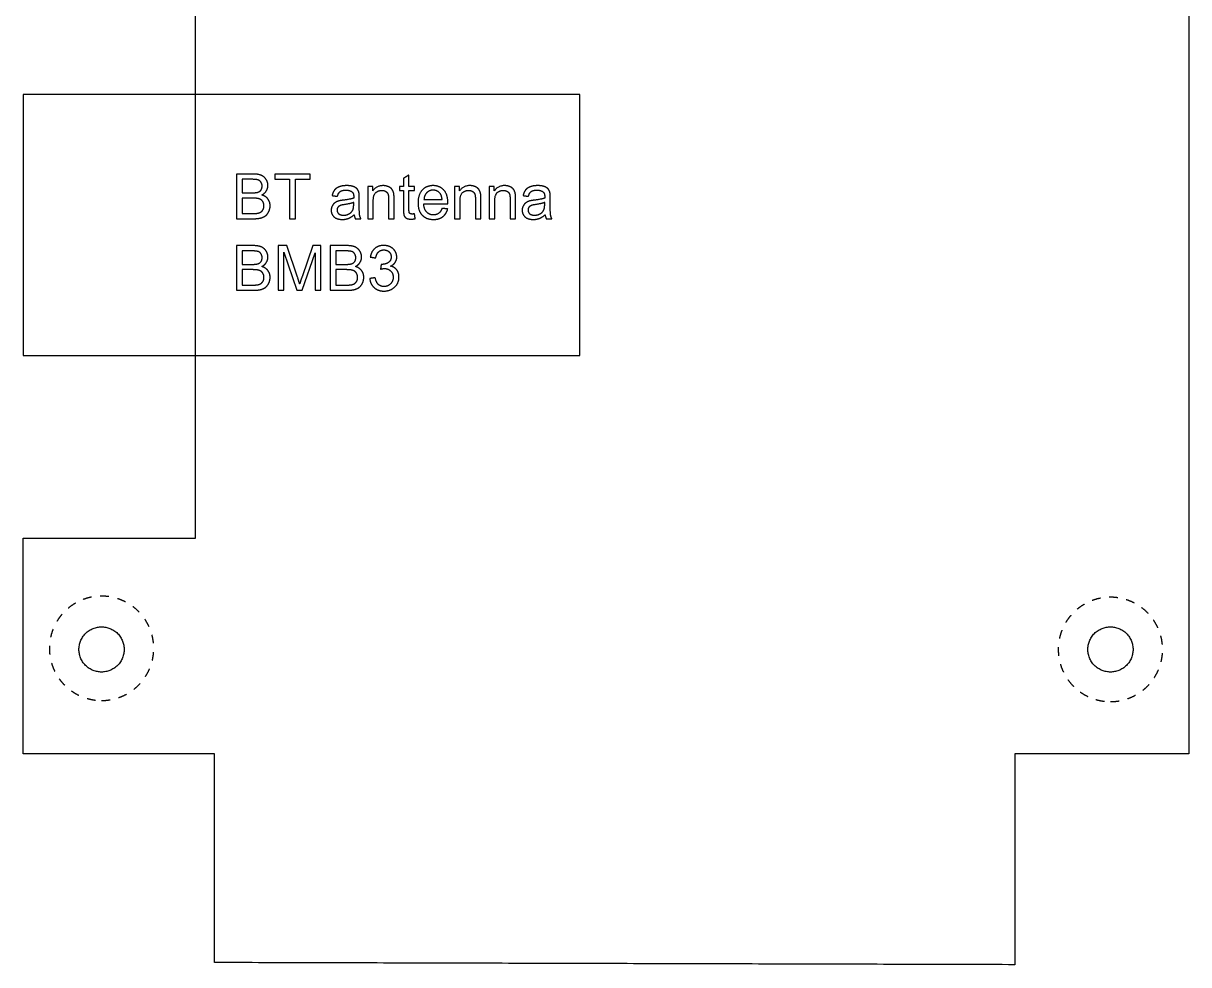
# Model space of a CAD drawing. Header units: millimetres. Extents: x 61 to 128, y -44 to 64.
# Drawn here: x 61.5 to 128.5, y -44.1 to 10 of the extents above; entities that cross this region are included whole.
import ezdxf

# ---------------------------------------------------------------- set-up
doc = ezdxf.new("R2010")
doc.units = ezdxf.units.MM
doc.header["$LTSCALE"] = 0.1
doc.linetypes.add('Dashed', pattern=[10, 5, -5])
doc.layers.add('dxf_release_for_jordan$PCB_v2_240718$back(mirrored)', color=18, linetype='Continuous', true_color=0x000000)

msp = doc.modelspace()

# ---------------------------------------------------------------- linework, layer by layer
at = {"layer": 'dxf_release_for_jordan$PCB_v2_240718$back(mirrored)', "color": 96, "true_color": 0x007f00}
msp.add_line((128.5, 61.448), (128.5, -31.952), dxfattribs=at)
at = {"layer": 'dxf_release_for_jordan$PCB_v2_240718$back(mirrored)', "color": 40, "true_color": 0xffbf00}
for p, q in [((74.713, 1.375), (73.749, 1.375)), ((73.749, 1.375), (73.749, -1.195)), ((74.602, 1.072), (74.089, 1.072)), ((74.089, 1.072), (74.089, 0.295)), ((74.089, 0.295), (74.644, 0.295)), ((81.587, 0.667), (81.303, 0.667)), ((81.303, 0.667), (81.303, -1.195)), ((81.587, 0.402), (81.587, 0.667)), ((86.578, 0.667), (86.294, 0.667)), ((86.294, 0.667), (86.294, -1.195)), ((86.578, 0.402), (86.578, 0.667)), ((88.574, 0.667), (88.29, 0.667)), ((88.29, 0.667), (88.29, -1.195)), ((88.574, 0.402), (88.574, 0.667)), ((74.683, -0.008), (74.089, -0.008)), ((74.089, -0.008), (74.089, -0.892)), ((81.619, -1.195), (81.619, -0.178)), ((86.609, -1.195), (86.609, -0.178)), ((88.606, -1.195), (88.606, -0.178)), ((73.749, -1.195), (74.728, -1.195)), ((74.089, -0.892), (74.728, -0.892)), ((81.303, -1.195), (81.619, -1.195)), ((86.294, -1.195), (86.609, -1.195)), ((88.29, -1.195), (88.606, -1.195)), ((74.713, -2.739), (73.749, -2.739)), ((73.749, -2.739), (73.749, -5.309)), ((74.602, -3.043), (74.089, -3.043)), ((74.089, -3.043), (74.089, -3.819)), ((76.658, -2.739), (76.147, -2.739)), ((76.147, -2.739), (76.147, -5.309)), ((76.474, -5.309), (76.474, -3.121)), ((76.474, -3.121), (77.218, -5.309)), ((77.267, -4.559), (76.658, -2.739)), ((77.524, -5.309), (78.271, -3.158)), ((78.141, -2.739), (77.526, -4.527)), ((78.599, -2.739), (78.141, -2.739)), ((78.271, -3.158), (78.271, -5.309)), ((78.599, -5.309), (78.599, -2.739)), ((80.097, -2.739), (79.133, -2.739)), ((79.133, -2.739), (79.133, -5.309)), ((79.987, -3.043), (79.473, -3.043)), ((79.473, -3.043), (79.473, -3.819)), ((74.089, -3.819), (74.644, -3.819)), ((79.473, -3.819), (80.029, -3.819)), ((74.683, -4.122), (74.089, -4.122)), ((74.089, -4.122), (74.089, -5.006)), ((80.068, -4.122), (79.473, -4.122)), ((79.473, -4.122), (79.473, -5.006)), ((73.749, -5.309), (74.728, -5.309)), ((74.089, -5.006), (74.728, -5.006)), ((76.147, -5.309), (76.474, -5.309)), ((77.218, -5.309), (77.524, -5.309)), ((78.271, -5.309), (78.599, -5.309)), ((79.133, -5.309), (80.113, -5.309)), ((79.473, -5.006), (80.113, -5.006))]:
    msp.add_line(p, q, dxfattribs=at)
msp.add_lwpolyline([(61.5, -9.052), (93.5, -9.052), (93.5, 5.948), (61.5, 5.948)], close=True, dxfattribs=at)
at = {"layer": 'dxf_release_for_jordan$PCB_v2_240718$back(mirrored)', "color": 96, "true_color": 0x007f00}
for points in [[(71.4, -19.552), (71.4, -1.552), (71.4, 16.448)], [(61.5, -19.552), (66.45, -19.552), (71.4, -19.552)], [(61.5, -31.952), (61.5, -25.752), (61.5, -19.552)], [(72.5, -31.952), (67, -31.952), (61.5, -31.952)], [(72.5, -43.952), (72.5, -37.952), (72.5, -31.952)], [(118.5, -31.952), (118.5, -38.013), (118.5, -44.074)], [(128.5, -31.952), (123.5, -31.952), (118.5, -31.952)], [(118.5, -44.074), (95.5, -44.013), (72.5, -43.952)]]:
    msp.add_open_spline(points, degree=2, dxfattribs=at)
at = {"layer": 'dxf_release_for_jordan$PCB_v2_240718$back(mirrored)', "color": 40, "true_color": 0xffbf00}
for points, knots in [([(75.205, 0.172), (75.386, 0.262), (75.475, 0.407), (75.565, 0.553), (75.565, 0.718), (75.565, 0.895), (75.464, 1.057), (75.363, 1.219), (75.185, 1.297), (75.007, 1.375), (74.713, 1.375)], [-7, -7, -7, -6, -6, -5, -5, -4, -4, -3, -3, -2, -2, -2]), ([(74.644, 0.295), (74.87, 0.295), (74.969, 0.325), (75.098, 0.364), (75.164, 0.453), (75.23, 0.542), (75.23, 0.677), (75.23, 0.805), (75.168, 0.903), (75.107, 1), (74.993, 1.036), (74.879, 1.072), (74.602, 1.072)], [1, 1, 1, 2, 2, 3, 3, 4, 4, 5, 5, 6, 6, 7, 7, 7]), ([(80.799, 0.297), (80.771, 0.427), (80.7, 0.512), (80.63, 0.597), (80.481, 0.653), (80.332, 0.709), (80.094, 0.709), (79.854, 0.709), (79.672, 0.643), (79.489, 0.577), (79.393, 0.456), (79.296, 0.334), (79.254, 0.136)], [-22, -22, -22, -21, -21, -20, -20, -19, -19, -18, -18, -17, -17, -16, -16, -16]), ([(82.816, -0.05), (82.816, 0.169), (82.799, 0.257), (82.771, 0.392), (82.7, 0.49), (82.63, 0.588), (82.489, 0.648), (82.348, 0.709), (82.18, 0.709), (81.792, 0.709), (81.587, 0.402)], [-23, -23, -23, -22, -22, -21, -21, -20, -20, -19, -19, -18, -18, -18]), ([(85.906, -0.345), (85.908, -0.289), (85.908, -0.26), (85.908, 0.201), (85.672, 0.455), (85.435, 0.709), (85.062, 0.709), (84.676, 0.709), (84.434, 0.449), (84.192, 0.19), (84.192, -0.28), (84.192, -0.734), (84.431, -0.985), (84.671, -1.237), (85.079, -1.237), (85.403, -1.237), (85.612, -1.079), (85.821, -0.921), (85.898, -0.636)], [-14, -14, -14, -13, -13, -12, -12, -11, -11, -10, -10, -9, -9, -8, -8, -7, -7, -6, -6, -5, -5, -5]), ([(87.806, -0.05), (87.806, 0.169), (87.789, 0.257), (87.761, 0.392), (87.691, 0.49), (87.621, 0.588), (87.48, 0.648), (87.338, 0.709), (87.17, 0.709), (86.783, 0.709), (86.578, 0.402)], [-23, -23, -23, -22, -22, -21, -21, -20, -20, -19, -19, -18, -18, -18]), ([(89.803, -0.05), (89.803, 0.169), (89.785, 0.257), (89.757, 0.392), (89.687, 0.49), (89.617, 0.588), (89.476, 0.648), (89.335, 0.709), (89.167, 0.709), (88.779, 0.709), (88.574, 0.402)], [-23, -23, -23, -22, -22, -21, -21, -20, -20, -19, -19, -18, -18, -18]), ([(91.778, 0.297), (91.75, 0.427), (91.68, 0.512), (91.61, 0.597), (91.461, 0.653), (91.312, 0.709), (91.074, 0.709), (90.834, 0.709), (90.651, 0.643), (90.469, 0.577), (90.373, 0.456), (90.276, 0.334), (90.234, 0.136)], [-22, -22, -22, -21, -21, -20, -20, -19, -19, -18, -18, -17, -17, -16, -16, -16]), ([(74.728, -1.195), (74.974, -1.195), (75.143, -1.152), (75.312, -1.109), (75.424, -1.025), (75.537, -0.941), (75.613, -0.785), (75.689, -0.63), (75.689, -0.45), (75.689, -0.225), (75.564, -0.061), (75.438, 0.104), (75.205, 0.172)], [-13, -13, -13, -12, -12, -11, -11, -10, -10, -9, -9, -8, -8, -7, -7, -7]), ([(79.563, 0.094), (79.614, 0.292), (79.72, 0.37), (79.826, 0.448), (80.048, 0.448), (80.287, 0.448), (80.408, 0.341), (80.497, 0.262), (80.497, 0.069), (80.497, 0.052), (80.495, -0.013)], [-15, -15, -15, -14, -14, -13, -13, -12, -12, -11, -11, -10, -10, -10]), ([(81.619, -0.178), (81.619, 0.179), (81.765, 0.307), (81.912, 0.435), (82.113, 0.435), (82.239, 0.435), (82.333, 0.378), (82.427, 0.321), (82.464, 0.226), (82.501, 0.13), (82.501, -0.062)], [-31, -31, -31, -30, -30, -29, -29, -28, -28, -27, -27, -26, -26, -26]), ([(85.575, -0.085), (85.554, 0.15), (85.456, 0.267), (85.305, 0.449), (85.065, 0.449), (84.848, 0.449), (84.7, 0.304), (84.551, 0.158), (84.536, -0.085)], [1, 1, 1, 2, 2, 3, 3, 4, 4, 5, 5, 5]), ([(86.609, -0.178), (86.609, 0.179), (86.756, 0.307), (86.902, 0.435), (87.104, 0.435), (87.23, 0.435), (87.324, 0.378), (87.417, 0.321), (87.454, 0.226), (87.491, 0.13), (87.491, -0.062)], [-31, -31, -31, -30, -30, -29, -29, -28, -28, -27, -27, -26, -26, -26]), ([(88.606, -0.178), (88.606, 0.179), (88.752, 0.307), (88.899, 0.435), (89.1, 0.435), (89.226, 0.435), (89.32, 0.378), (89.414, 0.321), (89.451, 0.226), (89.487, 0.13), (89.487, -0.062)], [-31, -31, -31, -30, -30, -29, -29, -28, -28, -27, -27, -26, -26, -26]), ([(90.543, 0.094), (90.594, 0.292), (90.7, 0.37), (90.806, 0.448), (91.028, 0.448), (91.267, 0.448), (91.388, 0.341), (91.477, 0.262), (91.477, 0.069), (91.477, 0.052), (91.475, -0.013)], [-15, -15, -15, -14, -14, -13, -13, -12, -12, -11, -11, -10, -10, -10]), ([(74.728, -0.892), (74.893, -0.892), (74.96, -0.879), (75.077, -0.858), (75.156, -0.809), (75.235, -0.76), (75.286, -0.666), (75.337, -0.572), (75.337, -0.45), (75.337, -0.306), (75.263, -0.2), (75.189, -0.094), (75.059, -0.051), (74.928, -0.008), (74.683, -0.008)], [1, 1, 1, 2, 2, 3, 3, 4, 4, 5, 5, 6, 6, 7, 7, 8, 8, 8]), ([(80.495, -0.013), (80.315, -0.076), (79.933, -0.122), (79.745, -0.145), (79.652, -0.169), (79.526, -0.204), (79.425, -0.273), (79.324, -0.341), (79.262, -0.454), (79.2, -0.567), (79.2, -0.704), (79.2, -0.937), (79.365, -1.087), (79.53, -1.237), (79.836, -1.237), (80.022, -1.237), (80.184, -1.175), (80.346, -1.114), (80.522, -0.965)], [-10, -10, -10, -9, -9, -8, -8, -7, -7, -6, -6, -5, -5, -4, -4, -3, -3, -2, -2, -1, -1, -1]), ([(80.495, -0.26), (80.324, -0.331), (79.98, -0.38), (79.785, -0.408), (79.705, -0.443), (79.624, -0.478), (79.58, -0.545), (79.537, -0.613), (79.537, -0.695), (79.537, -0.821), (79.632, -0.906), (79.728, -0.99), (79.912, -0.99), (80.094, -0.99), (80.236, -0.91), (80.378, -0.83), (80.445, -0.692), (80.495, -0.585), (80.495, -0.376)], [0, 0, 0, 1, 1, 2, 2, 3, 3, 4, 4, 5, 5, 6, 6, 7, 7, 8, 8, 9, 9, 9]), ([(80.914, -1.195), (80.855, -1.088), (80.835, -0.971), (80.814, -0.855), (80.814, -0.415)], [-26, -26, -26, -25, -25, -24, -24, -24]), ([(83.358, -0.65), (83.358, -0.934), (83.396, -1.022), (83.435, -1.111), (83.53, -1.165), (83.624, -1.219), (83.796, -1.219), (83.901, -1.219), (84.034, -1.191)], [-5, -5, -5, -4, -4, -3, -3, -2, -2, -1, -1, -1]), ([(83.989, -0.913), (83.903, -0.925), (83.85, -0.925), (83.78, -0.925), (83.743, -0.902), (83.705, -0.879), (83.688, -0.841), (83.672, -0.802), (83.672, -0.667)], [-20, -20, -20, -19, -19, -18, -18, -17, -17, -16, -16, -16]), ([(85.572, -0.595), (85.5, -0.795), (85.377, -0.886), (85.254, -0.977), (85.081, -0.977), (84.848, -0.977), (84.692, -0.814), (84.536, -0.651), (84.518, -0.345)], [-19, -19, -19, -18, -18, -17, -17, -16, -16, -15, -15, -15]), ([(91.475, -0.013), (91.295, -0.076), (90.913, -0.122), (90.725, -0.145), (90.632, -0.169), (90.506, -0.204), (90.405, -0.273), (90.304, -0.341), (90.242, -0.454), (90.18, -0.567), (90.18, -0.704), (90.18, -0.937), (90.345, -1.087), (90.509, -1.237), (90.816, -1.237), (91.002, -1.237), (91.164, -1.175), (91.326, -1.114), (91.501, -0.965)], [-10, -10, -10, -9, -9, -8, -8, -7, -7, -6, -6, -5, -5, -4, -4, -3, -3, -2, -2, -1, -1, -1]), ([(91.475, -0.26), (91.303, -0.331), (90.96, -0.38), (90.765, -0.408), (90.685, -0.443), (90.604, -0.478), (90.56, -0.545), (90.516, -0.613), (90.516, -0.695), (90.516, -0.821), (90.612, -0.906), (90.707, -0.99), (90.891, -0.99), (91.074, -0.99), (91.216, -0.91), (91.358, -0.83), (91.424, -0.692), (91.475, -0.585), (91.475, -0.376)], [0, 0, 0, 1, 1, 2, 2, 3, 3, 4, 4, 5, 5, 6, 6, 7, 7, 8, 8, 9, 9, 9]), ([(91.894, -1.195), (91.835, -1.088), (91.814, -0.971), (91.794, -0.855), (91.794, -0.415)], [-26, -26, -26, -25, -25, -24, -24, -24]), ([(74.644, -3.819), (74.87, -3.819), (74.969, -3.789), (75.098, -3.751), (75.164, -3.661), (75.23, -3.572), (75.23, -3.437), (75.23, -3.309), (75.168, -3.212), (75.107, -3.114), (74.993, -3.079), (74.879, -3.043), (74.602, -3.043)], [1, 1, 1, 2, 2, 3, 3, 4, 4, 5, 5, 6, 6, 7, 7, 7]), ([(75.205, -3.942), (75.386, -3.852), (75.475, -3.707), (75.565, -3.561), (75.565, -3.397), (75.565, -3.22), (75.464, -3.058), (75.363, -2.895), (75.185, -2.817), (75.007, -2.739), (74.713, -2.739)], [-7, -7, -7, -6, -6, -5, -5, -4, -4, -3, -3, -2, -2, -2]), ([(80.029, -3.819), (80.255, -3.819), (80.353, -3.789), (80.483, -3.751), (80.549, -3.661), (80.615, -3.572), (80.615, -3.437), (80.615, -3.309), (80.553, -3.212), (80.492, -3.114), (80.378, -3.079), (80.264, -3.043), (79.987, -3.043)], [1, 1, 1, 2, 2, 3, 3, 4, 4, 5, 5, 6, 6, 7, 7, 7]), ([(80.59, -3.942), (80.771, -3.852), (80.86, -3.707), (80.949, -3.561), (80.949, -3.397), (80.949, -3.22), (80.849, -3.058), (80.748, -2.895), (80.57, -2.817), (80.392, -2.739), (80.097, -2.739)], [-7, -7, -7, -6, -6, -5, -5, -4, -4, -3, -3, -2, -2, -2]), ([(82.618, -3.917), (82.793, -3.837), (82.883, -3.7), (82.972, -3.563), (82.972, -3.397), (82.972, -3.221), (82.878, -3.065), (82.785, -2.909), (82.608, -2.819), (82.43, -2.729), (82.22, -2.729), (81.915, -2.729), (81.71, -2.903), (81.505, -3.078), (81.447, -3.395)], [-37, -37, -37, -36, -36, -35, -35, -34, -34, -33, -33, -32, -32, -31, -31, -30, -30, -30]), ([(81.763, -3.451), (81.798, -3.22), (81.92, -3.104), (82.043, -2.988), (82.227, -2.988), (82.413, -2.988), (82.53, -3.102), (82.648, -3.216), (82.648, -3.39), (82.648, -3.609), (82.487, -3.714), (82.325, -3.819), (82.124, -3.819), (82.104, -3.819), (82.073, -3.816)], [-29, -29, -29, -28, -28, -27, -27, -26, -26, -25, -25, -24, -24, -23, -23, -22, -22, -22]), ([(74.728, -5.309), (74.974, -5.309), (75.143, -5.266), (75.312, -5.223), (75.424, -5.139), (75.537, -5.055), (75.613, -4.9), (75.689, -4.745), (75.689, -4.564), (75.689, -4.34), (75.564, -4.175), (75.438, -4.01), (75.205, -3.942)], [-13, -13, -13, -12, -12, -11, -11, -10, -10, -9, -9, -8, -8, -7, -7, -7]), ([(80.113, -5.309), (80.359, -5.309), (80.528, -5.266), (80.697, -5.223), (80.809, -5.139), (80.921, -5.055), (80.998, -4.9), (81.074, -4.745), (81.074, -4.564), (81.074, -4.34), (80.948, -4.175), (80.823, -4.01), (80.59, -3.942)], [-13, -13, -13, -12, -12, -11, -11, -10, -10, -9, -9, -8, -8, -7, -7, -7]), ([(81.416, -4.631), (81.447, -4.951), (81.671, -5.153), (81.894, -5.355), (82.232, -5.355), (82.608, -5.355), (82.853, -5.121), (83.098, -4.887), (83.098, -4.55), (83.098, -4.301), (82.972, -4.136), (82.846, -3.97), (82.618, -3.917)], [-43, -43, -43, -42, -42, -41, -41, -40, -40, -39, -39, -38, -38, -37, -37, -37]), ([(74.728, -5.006), (74.893, -5.006), (74.96, -4.994), (75.077, -4.972), (75.156, -4.923), (75.235, -4.874), (75.286, -4.781), (75.337, -4.687), (75.337, -4.564), (75.337, -4.42), (75.263, -4.314), (75.189, -4.208), (75.059, -4.165), (74.928, -4.122), (74.683, -4.122)], [1, 1, 1, 2, 2, 3, 3, 4, 4, 5, 5, 6, 6, 7, 7, 8, 8, 8]), ([(80.113, -5.006), (80.278, -5.006), (80.345, -4.994), (80.462, -4.972), (80.541, -4.923), (80.62, -4.874), (80.671, -4.781), (80.721, -4.687), (80.721, -4.564), (80.721, -4.42), (80.648, -4.314), (80.574, -4.208), (80.444, -4.165), (80.313, -4.122), (80.068, -4.122)], [1, 1, 1, 2, 2, 3, 3, 4, 4, 5, 5, 6, 6, 7, 7, 8, 8, 8]), ([(82.038, -4.093), (82.171, -4.058), (82.26, -4.058), (82.48, -4.058), (82.622, -4.199), (82.764, -4.34), (82.764, -4.557), (82.764, -4.785), (82.61, -4.939), (82.457, -5.093), (82.234, -5.093), (82.047, -5.093), (81.916, -4.975), (81.785, -4.857), (81.731, -4.589)], [-21, -21, -21, -20, -20, -19, -19, -18, -18, -17, -17, -16, -16, -15, -15, -14, -14, -14])]:
    msp.add_open_spline(points, degree=2, knots=knots, dxfattribs=at)
for points in [[(78.001, 1.375), (76.983, 1.375), (75.964, 1.375)], [(75.964, 1.375), (75.964, 1.223), (75.964, 1.072)], [(78.001, 1.072), (78.001, 1.223), (78.001, 1.375)], [(75.964, 1.072), (76.388, 1.072), (76.811, 1.072)], [(76.811, 1.072), (76.811, -0.062), (76.811, -1.195)], [(77.151, -1.195), (77.151, -0.062), (77.151, 1.072)], [(77.151, 1.072), (77.576, 1.072), (78.001, 1.072)], [(83.672, 1.317), (83.515, 1.222), (83.358, 1.128)], [(83.358, 1.128), (83.358, 0.897), (83.358, 0.667)], [(83.672, 0.667), (83.672, 0.992), (83.672, 1.317)], [(79.254, 0.136), (79.409, 0.115), (79.563, 0.094)], [(80.814, 0.006), (80.814, 0.216), (80.799, 0.297)], [(80.814, -0.415), (80.814, -0.204), (80.814, 0.006)], [(83.358, 0.667), (83.242, 0.667), (83.126, 0.667)], [(83.126, 0.667), (83.126, 0.544), (83.126, 0.421)], [(83.126, 0.421), (83.242, 0.421), (83.358, 0.421)], [(83.358, 0.421), (83.358, -0.114), (83.358, -0.65)], [(83.989, 0.667), (83.83, 0.667), (83.672, 0.667)], [(83.672, -0.667), (83.672, -0.123), (83.672, 0.421)], [(83.672, 0.421), (83.83, 0.421), (83.989, 0.421)], [(83.989, 0.421), (83.989, 0.544), (83.989, 0.667)], [(90.234, 0.136), (90.388, 0.115), (90.543, 0.094)], [(91.794, 0.006), (91.794, 0.216), (91.778, 0.297)], [(91.794, -0.415), (91.794, -0.204), (91.794, 0.006)], [(80.495, -0.376), (80.495, -0.318), (80.495, -0.26)], [(82.501, -0.062), (82.501, -0.629), (82.501, -1.195)], [(82.816, -1.195), (82.816, -0.622), (82.816, -0.05)], [(84.518, -0.345), (85.212, -0.345), (85.906, -0.345)], [(84.536, -0.085), (85.055, -0.085), (85.575, -0.085)], [(85.898, -0.636), (85.735, -0.615), (85.572, -0.595)], [(87.491, -0.062), (87.491, -0.629), (87.491, -1.195)], [(87.806, -1.195), (87.806, -0.622), (87.806, -0.05)], [(89.487, -0.062), (89.487, -0.629), (89.487, -1.195)], [(89.803, -1.195), (89.803, -0.622), (89.803, -0.05)], [(91.475, -0.376), (91.475, -0.318), (91.475, -0.26)], [(76.811, -1.195), (76.981, -1.195), (77.151, -1.195)], [(80.522, -0.965), (80.536, -1.097), (80.585, -1.195)], [(80.585, -1.195), (80.75, -1.195), (80.914, -1.195)], [(82.501, -1.195), (82.658, -1.195), (82.816, -1.195)], [(84.034, -1.191), (84.012, -1.052), (83.989, -0.913)], [(87.491, -1.195), (87.649, -1.195), (87.806, -1.195)], [(89.487, -1.195), (89.645, -1.195), (89.803, -1.195)], [(91.501, -0.965), (91.516, -1.097), (91.565, -1.195)], [(91.565, -1.195), (91.729, -1.195), (91.894, -1.195)], [(81.447, -3.395), (81.605, -3.423), (81.763, -3.451)], [(82.073, -3.816), (82.055, -3.954), (82.038, -4.093)], [(77.389, -4.939), (77.351, -4.813), (77.267, -4.559)], [(77.526, -4.527), (77.433, -4.799), (77.389, -4.939)], [(81.731, -4.589), (81.573, -4.61), (81.416, -4.631)]]:
    msp.add_open_spline(points, degree=2, dxfattribs=at)
at = {"layer": 'dxf_release_for_jordan$PCB_v2_240718$back(mirrored)', "color": 1, "linetype": 'Dashed', "true_color": 0xff0000}
for points in [[(66, -28.888), (63, -28.888), (63, -25.888), (63, -22.888), (66, -22.888), (69, -22.888), (69, -25.888), (69, -28.888), (66, -28.888)], [(124, -28.952), (121, -28.952), (121, -25.952), (121, -22.952), (124, -22.952), (127, -22.952), (127, -25.952), (127, -28.952), (124, -28.952)]]:
    msp.add_rational_spline(points, [1, 0.707106781187, 1, 0.707106781187, 1, 0.707106781187, 1, 0.707106781187, 1], degree=2, knots=[0, 0, 0, 5.497787, 5.497787, 10.995574, 10.995574, 16.493361, 16.493361, 21.991149, 21.991149, 21.991149], dxfattribs=at)
at = {"layer": 'dxf_release_for_jordan$PCB_v2_240718$back(mirrored)', "color": 96, "true_color": 0x007f00}
for points in [[(66, -27.252), (67.3, -27.252), (67.3, -25.952), (67.3, -24.652), (66, -24.652), (64.7, -24.652), (64.7, -25.952), (64.7, -27.252), (66, -27.252)], [(124, -27.252), (125.3, -27.252), (125.3, -25.952), (125.3, -24.652), (124, -24.652), (122.7, -24.652), (122.7, -25.952), (122.7, -27.252), (124, -27.252)]]:
    msp.add_rational_spline(points, [1, 0.707106781187, 1, 0.707106781187, 1, 0.707106781187, 1, 0.707106781187, 1], degree=2, knots=[0, 0, 0, 2.042035, 2.042035, 4.08407, 4.08407, 6.126106, 6.126106, 8.168141, 8.168141, 8.168141], dxfattribs=at)

doc.saveas('drawing.dxf')
